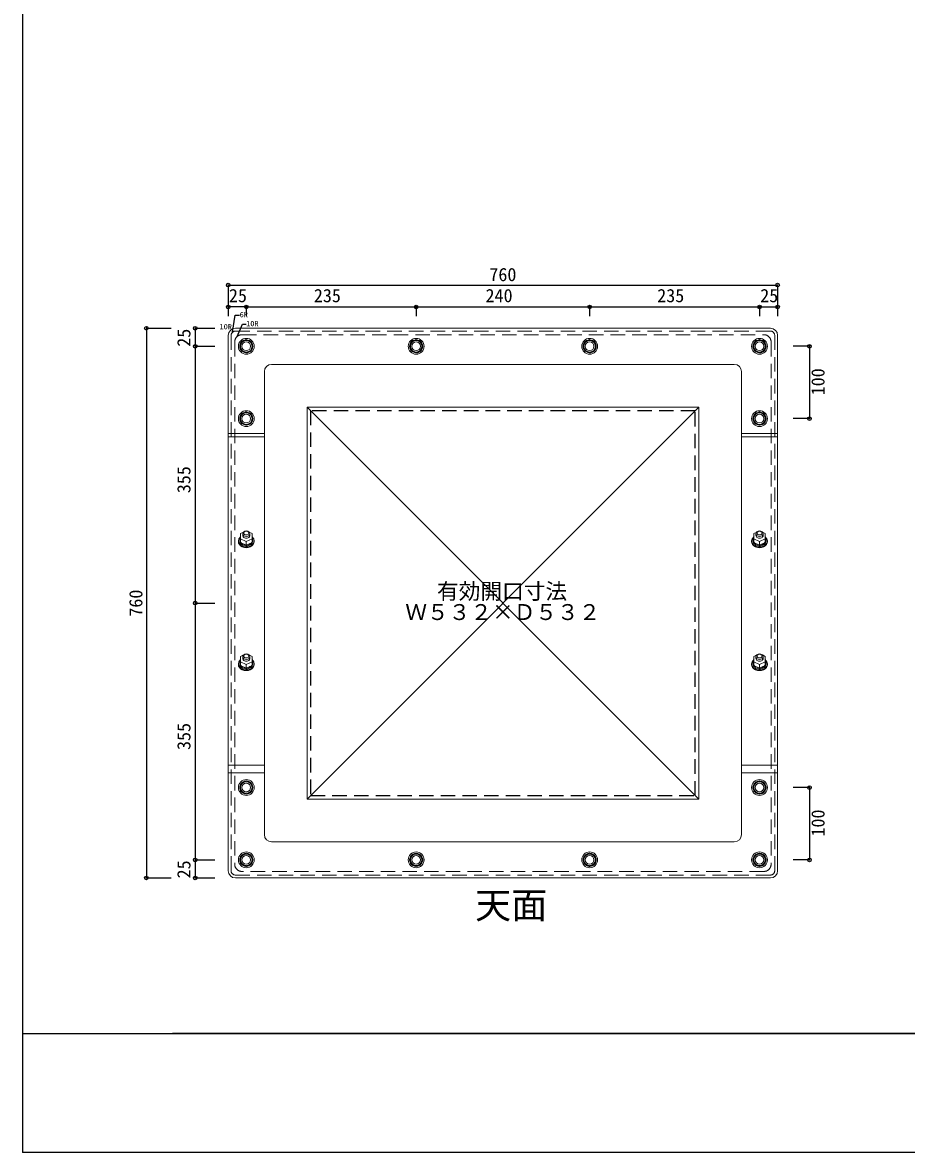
# Model space of a CAD drawing. Units: millimetres at full size, sheet at 1:10. Extents: x -4354 to 4109, y -1429 to 1331.
# Drawn here: x 109 to 1332, y -1429 to 133 of the extents above; entities that cross this region are included whole.
import ezdxf
from ezdxf.enums import TextEntityAlignment as Align

# ---------------------------------------------------------------- set-up
doc = ezdxf.new("R2010")
doc.units = ezdxf.units.MM
doc.header["$LTSCALE"] = 10
doc.header["$PDMODE"] = 32
doc.header["$PDSIZE"] = 5
doc.linetypes.add('DASHED2', pattern=[3, 2, -1])
doc.layers.add('0-0_FRP', color=7, linetype='Continuous', lineweight=18)
for name, color, linetype in [('0-3_開口寸法', 3, 'DASHED2'), ('0-7', 3, 'Continuous'), ('0-8_FRP寸法', 3, 'Continuous'), ('0-F_図面枠', 7, 'Continuous')]:
    doc.layers.add(name, color=color, linetype=linetype)
doc.styles.add('ＭＳ ゴシック', font='')
doc.styles.get('ＭＳ ゴシック').set_extended_font_data('MS Gothic')

msp = doc.modelspace()

# ---------------------------------------------------------------- linework, layer by layer
at = {"layer": '0-0_FRP', "color": 4}
for p, q in [((1143.87, -289.54), (403.87, -289.54)), ((393.87, -1039.54), (393.87, -299.54)), ((1153.87, -1039.54), (1153.87, -299.54)), ((422.4, -321.74), (422.85, -322.66)), ((423.06, -321.36), (423.52, -322.3)), ((423.25, -321.25), (423.79, -322.14)), ((657.4, -321.74), (657.85, -322.66)), ((658.06, -321.36), (658.52, -322.3)), ((658.25, -321.25), (658.79, -322.14)), ((897.4, -321.74), (897.85, -322.66)), ((898.06, -321.36), (898.52, -322.3)), ((898.25, -321.25), (898.79, -322.14)), ((1132.4, -321.74), (1132.85, -322.66)), ((1133.06, -321.36), (1133.52, -322.3)), ((1133.25, -321.25), (1133.79, -322.14)), ((1093.87, -339.54), (453.87, -339.54)), ((443.87, -989.54), (443.87, -349.54)), ((1103.87, -989.54), (1103.87, -349.54)), ((1044.87, -398.54), (502.87, -398.54)), ((502.87, -940.54), (502.87, -398.54)), ((1044.87, -398.54), (502.87, -940.54)), ((502.87, -398.54), (1044.87, -940.54)), ((1044.87, -940.54), (1044.87, -398.54)), ((423.06, -421.36), (423.52, -422.3)), ((423.25, -421.25), (423.79, -422.14)), ((1133.06, -421.36), (1133.52, -422.3)), ((1133.25, -421.25), (1133.79, -422.14)), ((393.87, -434.92), (443.87, -434.92)), ((422.4, -421.74), (422.85, -422.66)), ((1103.87, -434.92), (1153.87, -434.92)), ((1132.4, -421.74), (1132.85, -422.66)), ((393.87, -439.49), (443.87, -439.49)), ((1103.87, -439.49), (1153.87, -439.49)), ((409.82, -581.88), (409.82, -583.5)), ((422.61, -588.26), (422.16, -587.81)), ((422.61, -588.26), (422.47, -589.93)), ((423.38, -589.57), (422.55, -589)), ((423.55, -587.87), (423.06, -587.4)), ((423.55, -587.87), (423.38, -589.57)), ((427.92, -581.88), (427.92, -583.5)), ((1119.82, -581.88), (1119.82, -583.5)), ((1132.61, -588.26), (1132.16, -587.81)), ((1132.61, -588.26), (1132.47, -589.93)), ((1133.38, -589.57), (1132.55, -589)), ((1133.55, -587.87), (1133.06, -587.4)), ((1133.55, -587.87), (1133.38, -589.57)), ((1137.92, -581.88), (1137.92, -583.5)), ((774.19, -669.22), (772.71, -670.7)), ((409.82, -751.88), (409.82, -753.5)), ((422.61, -758.26), (422.16, -757.81)), ((422.61, -758.26), (422.47, -759.93)), ((423.38, -759.57), (422.55, -759)), ((423.55, -757.87), (423.06, -757.4)), ((423.55, -757.87), (423.38, -759.57)), ((427.92, -751.88), (427.92, -753.5)), ((1119.82, -751.88), (1119.82, -753.5)), ((1132.61, -758.26), (1132.16, -757.81)), ((1132.61, -758.26), (1132.47, -759.93)), ((1133.38, -759.57), (1132.55, -759)), ((1133.55, -757.87), (1133.06, -757.4)), ((1133.55, -757.87), (1133.38, -759.57)), ((1137.92, -751.88), (1137.92, -753.5)), ((393.87, -893.5), (443.87, -893.5)), ((393.87, -904.15), (443.87, -904.15)), ((1103.87, -893.5), (1153.87, -893.5)), ((1103.87, -904.15), (1153.87, -904.15)), ((422.4, -931.74), (422.85, -932.66)), ((423.06, -931.36), (423.52, -932.3)), ((423.25, -931.25), (423.79, -932.14)), ((1132.4, -931.74), (1132.85, -932.66)), ((1133.06, -931.36), (1133.52, -932.3)), ((1133.25, -931.25), (1133.79, -932.14)), ((1044.87, -940.54), (502.87, -940.54)), ((1093.87, -999.54), (453.87, -999.54)), ((422.4, -1031.74), (422.85, -1032.66)), ((423.06, -1031.36), (423.52, -1032.3)), ((423.25, -1031.25), (423.79, -1032.14)), ((657.4, -1031.74), (657.85, -1032.66)), ((658.06, -1031.36), (658.52, -1032.3)), ((658.25, -1031.25), (658.79, -1032.14)), ((897.4, -1031.74), (897.85, -1032.66)), ((898.06, -1031.36), (898.52, -1032.3)), ((898.25, -1031.25), (898.79, -1032.14)), ((1132.4, -1031.74), (1132.85, -1032.66)), ((1133.06, -1031.36), (1133.52, -1032.3)), ((1133.25, -1031.25), (1133.79, -1032.14)), ((1143.87, -1049.54), (403.87, -1049.54))]:
    msp.add_line(p, q, dxfattribs=at)
at = {"layer": '0-0_FRP', "linetype": 'DASHED2'}
for p, q in [((1143.87, -293.54), (403.87, -293.54)), ((397.87, -1039.54), (397.87, -299.54)), ((402.87, -308.54), (402.87, -1030.54)), ((412.87, -298.54), (1134.87, -298.54)), ((1144.87, -308.54), (1144.87, -1030.54)), ((1149.87, -1039.54), (1149.87, -299.54)), ((403.87, -1045.54), (1143.87, -1045.54)), ((1134.87, -1040.54), (412.87, -1040.54))]:
    msp.add_line(p, q, dxfattribs=at)
at = {"layer": '0-0_FRP'}
for p, q in [((413.87, -573.7), (413.87, -576.04)), ((426.87, -573.22), (422.75, -571.3)), ((423.87, -573.7), (423.87, -576.04)), ((426.87, -573.22), (426.87, -585.61)), ((1123.87, -573.7), (1123.87, -576.04)), ((1136.87, -573.22), (1132.75, -571.3)), ((1133.87, -573.7), (1133.87, -576.04)), ((1136.87, -573.22), (1136.87, -585.61)), ((418.87, -584.43), (418.87, -589.35)), ((418.87, -589.35), (426.87, -585.61)), ((1128.87, -584.43), (1128.87, -589.35)), ((1128.87, -589.35), (1136.87, -585.61)), ((413.87, -743.7), (413.87, -746.04)), ((426.87, -743.22), (422.75, -741.3)), ((423.87, -743.7), (423.87, -746.04)), ((426.87, -743.22), (426.87, -755.61)), ((1123.87, -743.7), (1123.87, -746.04)), ((1136.87, -743.22), (1132.75, -741.3)), ((1133.87, -743.7), (1133.87, -746.04)), ((1136.87, -743.22), (1136.87, -755.61)), ((418.87, -754.43), (418.87, -759.35)), ((418.87, -759.35), (426.87, -755.61)), ((1128.87, -754.43), (1128.87, -759.35)), ((1128.87, -759.35), (1136.87, -755.61))]:
    msp.add_line(p, q, dxfattribs=at)
at = {"layer": '0-0_FRP', "color": 3}
for p, q in [((407.87, -583.5), (407.87, -584.54)), ((429.87, -583.5), (429.87, -584.54)), ((1117.87, -583.5), (1117.87, -584.54)), ((1139.87, -583.5), (1139.87, -584.54)), ((407.87, -753.5), (407.87, -754.54)), ((429.87, -753.5), (429.87, -754.54)), ((1117.87, -753.5), (1117.87, -754.54)), ((1139.87, -753.5), (1139.87, -754.54))]:
    msp.add_line(p, q, dxfattribs=at)
at = {"layer": '0-0_FRP'}
for points in [[(410.87, -309.92), (410.87, -319.16), (418.87, -323.77), (426.87, -319.16), (426.87, -309.92), (418.87, -305.3)], [(645.87, -309.92), (645.87, -319.16), (653.87, -323.77), (661.87, -319.16), (661.87, -309.92), (653.87, -305.3)], [(885.87, -309.92), (885.87, -319.16), (893.87, -323.77), (901.87, -319.16), (901.87, -309.92), (893.87, -305.3)], [(1120.87, -309.92), (1120.87, -319.16), (1128.87, -323.77), (1136.87, -319.16), (1136.87, -309.92), (1128.87, -305.3)], [(410.87, -409.92), (410.87, -419.16), (418.87, -423.77), (426.87, -419.16), (426.87, -409.92), (418.87, -405.3)], [(1120.87, -409.92), (1120.87, -419.16), (1128.87, -423.77), (1136.87, -419.16), (1136.87, -409.92), (1128.87, -405.3)], [(410.87, -919.92), (410.87, -929.16), (418.87, -933.77), (426.87, -929.16), (426.87, -919.92), (418.87, -915.3)], [(1120.87, -919.92), (1120.87, -929.16), (1128.87, -933.77), (1136.87, -929.16), (1136.87, -919.92), (1128.87, -915.3)], [(410.87, -1019.92), (410.87, -1029.16), (418.87, -1033.77), (426.87, -1029.16), (426.87, -1019.92), (418.87, -1015.3)], [(645.87, -1019.92), (645.87, -1029.16), (653.87, -1033.77), (661.87, -1029.16), (661.87, -1019.92), (653.87, -1015.3)], [(885.87, -1019.92), (885.87, -1029.16), (893.87, -1033.77), (901.87, -1029.16), (901.87, -1019.92), (893.87, -1015.3)], [(1120.87, -1019.92), (1120.87, -1029.16), (1128.87, -1033.77), (1136.87, -1029.16), (1136.87, -1019.92), (1128.87, -1015.3)]]:
    msp.add_lwpolyline(points, close=True, dxfattribs=at)
for points in [[(415, -571.3), (410.87, -573.22), (410.87, -585.61), (418.87, -589.35)], [(419.93, -569.98), (418.87, -569.49), (417.81, -569.98)], [(1125, -571.3), (1120.87, -573.22), (1120.87, -585.61), (1128.87, -589.35)], [(1129.93, -569.98), (1128.87, -569.49), (1127.81, -569.98)], [(410.87, -580.7), (418.87, -584.43), (426.87, -580.7)], [(1120.87, -580.7), (1128.87, -584.43), (1136.87, -580.7)], [(415, -741.3), (410.87, -743.22), (410.87, -755.61), (418.87, -759.35)], [(419.93, -739.98), (418.87, -739.49), (417.81, -739.98)], [(1125, -741.3), (1120.87, -743.22), (1120.87, -755.61), (1128.87, -759.35)], [(1129.93, -739.98), (1128.87, -739.49), (1127.81, -739.98)], [(410.87, -750.7), (418.87, -754.43), (426.87, -750.7)], [(1120.87, -750.7), (1128.87, -754.43), (1136.87, -750.7)]]:
    msp.add_lwpolyline(points, dxfattribs=at)
at = {"layer": '0-0_FRP', "color": 3}
for centre in [(418.87, -314.54), (653.87, -314.54), (893.87, -314.54), (1128.87, -314.54), (418.87, -414.54), (1128.87, -414.54), (418.87, -924.54), (1128.87, -924.54), (418.87, -1024.54), (653.87, -1024.54), (893.87, -1024.54), (1128.87, -1024.54)]:
    msp.add_circle(centre, 11, dxfattribs=at)
at = {"layer": '0-0_FRP'}
for centre, radius in [((418.87, -314.54), 8), ((418.87, -314.54), 6), ((653.87, -314.54), 8), ((653.87, -314.54), 6), ((893.87, -314.54), 8), ((893.87, -314.54), 6), ((1128.87, -314.54), 8), ((1128.87, -314.54), 6), ((418.87, -414.54), 8), ((418.87, -414.54), 6), ((1128.87, -414.54), 8), ((1128.87, -414.54), 6), ((418.87, -924.54), 8), ((418.87, -924.54), 6), ((1128.87, -924.54), 8), ((1128.87, -924.54), 6), ((418.87, -1024.54), 8), ((418.87, -1024.54), 6), ((653.87, -1024.54), 8), ((653.87, -1024.54), 6), ((893.87, -1024.54), 8), ((893.87, -1024.54), 6), ((1128.87, -1024.54), 8), ((1128.87, -1024.54), 6)]:
    msp.add_circle(centre, radius, dxfattribs=at)
at = {"layer": '0-0_FRP', "color": 4}
for centre, radius, start, end in [((403.87, -299.54), 10, 90, 180), ((1143.87, -299.54), 10, 0, 90), ((418.87, -314.54), 9.05, 152.126, 207.874), ((418.87, -314.54), 9.05, 92.126, 147.874), ((418.87, -314.54), 9.05, 32.126, 87.874), ((418.87, -314.54), 9.05, 332.126, 27.874), ((653.87, -314.54), 9.05, 152.126, 207.874), ((653.87, -314.54), 9.05, 92.126, 147.874), ((653.87, -314.54), 9.05, 32.126, 87.874), ((653.87, -314.54), 9.05, 332.126, 27.874), ((893.87, -314.54), 9.05, 152.126, 207.874), ((893.87, -314.54), 9.05, 92.126, 147.874), ((893.87, -314.54), 9.05, 32.126, 87.874), ((893.87, -314.54), 9.05, 332.126, 27.874), ((1128.87, -314.54), 9.05, 152.126, 207.874), ((1128.87, -314.54), 9.05, 92.126, 147.874), ((1128.87, -314.54), 9.05, 32.126, 87.874), ((1128.87, -314.54), 9.05, 332.126, 27.874), ((418.87, -314.54), 9.05, 212.126, 267.874), ((418.87, -314.54), 9.05, 272.126, 296.08378), ((418.87, -314.54), 9.05, 300.86525, 327.874), ((653.87, -314.54), 9.05, 212.126, 267.874), ((653.87, -314.54), 9.05, 272.126, 296.08378), ((653.87, -314.54), 9.05, 300.86525, 327.874), ((893.87, -314.54), 9.05, 212.126, 267.874), ((893.87, -314.54), 9.05, 272.126, 296.08378), ((893.87, -314.54), 9.05, 300.86525, 327.874), ((1128.87, -314.54), 9.05, 212.126, 267.874), ((1128.87, -314.54), 9.05, 272.126, 296.08378), ((1128.87, -314.54), 9.05, 300.86525, 327.874), ((453.87, -349.54), 10, 90, 180), ((1093.87, -349.54), 10, 0, 90), ((418.87, -414.54), 9.05, 92.126, 147.874), ((418.87, -414.54), 9.05, 32.126, 87.874), ((1128.87, -414.54), 9.05, 92.126, 147.874), ((1128.87, -414.54), 9.05, 32.126, 87.874), ((418.87, -414.54), 9.05, 152.126, 207.874), ((418.87, -414.54), 9.05, 212.126, 267.874), ((418.87, -414.54), 9.05, 300.86525, 327.874), ((418.87, -414.54), 9.05, 332.126, 27.874), ((1128.87, -414.54), 9.05, 152.126, 207.874), ((1128.87, -414.54), 9.05, 212.126, 267.874), ((1128.87, -414.54), 9.05, 300.86525, 327.874), ((1128.87, -414.54), 9.05, 332.126, 27.874), ((418.87, -414.54), 9.05, 272.126, 296.08378), ((1128.87, -414.54), 9.05, 272.126, 296.08378), ((418.87, -924.54), 9.05, 152.126, 207.874), ((418.87, -924.54), 9.05, 92.126, 147.874), ((418.87, -924.54), 9.05, 32.126, 87.874), ((418.87, -924.54), 9.05, 332.126, 27.874), ((1128.87, -924.54), 9.05, 152.126, 207.874), ((1128.87, -924.54), 9.05, 92.126, 147.874), ((1128.87, -924.54), 9.05, 32.126, 87.874), ((1128.87, -924.54), 9.05, 332.126, 27.874), ((418.87, -924.54), 9.05, 212.126, 267.874), ((418.87, -924.54), 9.05, 272.126, 296.08378), ((418.87, -924.54), 9.05, 300.86525, 327.874), ((1128.87, -924.54), 9.05, 212.126, 267.874), ((1128.87, -924.54), 9.05, 272.126, 296.08378), ((1128.87, -924.54), 9.05, 300.86525, 327.874), ((453.87, -989.54), 10, 180, 270), ((1093.87, -989.54), 10, 270, 0), ((418.87, -1024.54), 9.05, 152.126, 207.874), ((418.87, -1024.54), 9.05, 92.126, 147.874), ((418.87, -1024.54), 9.05, 212.126, 267.874), ((418.87, -1024.54), 9.05, 32.126, 87.874), ((418.87, -1024.54), 9.05, 300.86525, 327.874), ((418.87, -1024.54), 9.05, 332.126, 27.874), ((653.87, -1024.54), 9.05, 152.126, 207.874), ((653.87, -1024.54), 9.05, 92.126, 147.874), ((653.87, -1024.54), 9.05, 212.126, 267.874), ((653.87, -1024.54), 9.05, 32.126, 87.874), ((653.87, -1024.54), 9.05, 300.86525, 327.874), ((653.87, -1024.54), 9.05, 332.126, 27.874), ((893.87, -1024.54), 9.05, 152.126, 207.874), ((893.87, -1024.54), 9.05, 92.126, 147.874), ((893.87, -1024.54), 9.05, 212.126, 267.874), ((893.87, -1024.54), 9.05, 32.126, 87.874), ((893.87, -1024.54), 9.05, 300.86525, 327.874), ((893.87, -1024.54), 9.05, 332.126, 27.874), ((1128.87, -1024.54), 9.05, 152.126, 207.874), ((1128.87, -1024.54), 9.05, 92.126, 147.874), ((1128.87, -1024.54), 9.05, 212.126, 267.874), ((1128.87, -1024.54), 9.05, 32.126, 87.874), ((1128.87, -1024.54), 9.05, 300.86525, 327.874), ((1128.87, -1024.54), 9.05, 332.126, 27.874), ((403.87, -1039.54), 10, 180, 270), ((418.87, -1024.54), 9.05, 272.126, 296.08378), ((653.87, -1024.54), 9.05, 272.126, 296.08378), ((893.87, -1024.54), 9.05, 272.126, 296.08378), ((1128.87, -1024.54), 9.05, 272.126, 296.08378), ((1143.87, -1039.54), 10, 270, 0)]:
    msp.add_arc(centre, radius, start, end, dxfattribs=at)
at = {"layer": '0-0_FRP', "linetype": 'DASHED2'}
for centre, radius, start, end in [((403.87, -299.54), 6, 90, 180), ((1143.87, -299.54), 6, 0, 90), ((412.87, -308.54), 10, 90, 180), ((1134.87, -308.54), 10, 0, 90), ((412.87, -1030.54), 10, 180, 270), ((1134.87, -1030.54), 10, 270, 0), ((403.87, -1039.54), 6, 180, 270), ((1143.87, -1039.54), 6, 270, 0)]:
    msp.add_arc(centre, radius, start, end, dxfattribs=at)
at = {"layer": '0-0_FRP', "color": 3}
for centre, start_param, end_param in [((418.87, -583.5), 5.5267289, 10.1812343), ((1128.87, -583.5), 5.5267289, 10.1812343), ((418.87, -584.54), 6.2831853, 9.424778), ((1128.87, -584.54), 6.2831853, 9.424778), ((418.87, -753.5), 5.5267289, 10.1812343), ((1128.87, -753.5), 5.5267289, 10.1812343), ((418.87, -754.54), 6.2831853, 9.424778), ((1128.87, -754.54), 6.2831853, 9.424778)]:
    msp.add_ellipse(centre, major_axis=(-11, 0), ratio=0.761243, start_param=start_param, end_param=end_param, dxfattribs=at)
at = {"layer": '0-0_FRP'}
for centre, major_axis in [((418.87, -573.7), (-5, 0)), ((418.87, -572.73), (-3.5, 0)), ((1128.87, -573.7), (-5, 0)), ((1128.87, -572.73), (-3.5, 0)), ((418.87, -743.7), (-5, 0)), ((418.87, -742.73), (-3.5, 0)), ((1128.87, -743.7), (-5, 0)), ((1128.87, -742.73), (-3.5, 0))]:
    msp.add_ellipse(centre, major_axis=major_axis, ratio=0.761243, dxfattribs=at)
for centre in [(418.87, -576.04), (1128.87, -576.04), (418.87, -746.04), (1128.87, -746.04)]:
    msp.add_ellipse(centre, major_axis=(-5, 0), ratio=0.761243, start_param=6.2828527, end_param=9.4251105, dxfattribs=at)
at = {"layer": '0-0_FRP', "color": 4}
for centre, start_param, end_param in [((418.87, -581.88), 5.7966923, 6.7696783), ((418.87, -583.5), 6.2831853, 8.2623156), ((418.87, -581.88), 0.6086833, 1.4470315), ((418.87, -581.88), 1.6945612, 1.9968055), ((418.87, -583.5), 2.0916461, 3.1415927), ((418.87, -581.88), 2.1143184, 2.5329093), ((418.87, -581.88), 2.6550996, 3.6280857), ((1128.87, -581.88), 5.7966923, 6.7696783), ((1128.87, -583.5), 6.2831853, 8.2623156), ((1128.87, -581.88), 0.6086833, 1.4470315), ((1128.87, -581.88), 1.6945612, 1.9968055), ((1128.87, -583.5), 2.0916461, 3.1415927), ((1128.87, -581.88), 2.1143184, 2.5329093), ((1128.87, -581.88), 2.6550996, 3.6280857), ((418.87, -751.88), 5.7966923, 6.7696783), ((418.87, -751.88), 2.6550996, 3.6280857), ((1128.87, -751.88), 5.7966923, 6.7696783), ((1128.87, -751.88), 2.6550996, 3.6280857), ((418.87, -753.5), 6.2831853, 8.2623156), ((418.87, -751.88), 0.6086833, 1.4470315), ((418.87, -751.88), 1.6945612, 1.9968055), ((418.87, -753.5), 2.0916461, 3.1415927), ((418.87, -751.88), 2.1143184, 2.5329093), ((1128.87, -753.5), 6.2831853, 8.2623156), ((1128.87, -751.88), 0.6086833, 1.4470315), ((1128.87, -751.88), 1.6945612, 1.9968055), ((1128.87, -753.5), 2.0916461, 3.1415927), ((1128.87, -751.88), 2.1143184, 2.5329093)]:
    msp.add_ellipse(centre, major_axis=(-9.05, 0), ratio=0.773861, start_param=start_param, end_param=end_param, dxfattribs=at)
at = {"layer": '0-3_開口寸法'}
msp.add_lwpolyline([(507.87, -935.54), (1039.87, -935.54), (1039.87, -403.54), (507.87, -403.54)], close=True, dxfattribs=at)
at = {"layer": '0-8_FRP寸法'}
for p, q in [((393.87, -229.91), (393.87, -271.87)), ((1153.87, -229.91), (1153.87, -271.87)), ((393.87, -260.13), (393.87, -272.96)), ((418.87, -260.13), (418.87, -272.96)), ((653.87, -260.13), (653.87, -272.96)), ((893.87, -260.13), (893.87, -272.96)), ((1128.87, -260.13), (1128.87, -272.96)), ((1153.87, -260.13), (1153.87, -272.96)), ((348.24, -289.54), (375.15, -289.54)), ((348.24, -314.54), (375.15, -314.54)), ((1197.85, -314.54), (1175.47, -314.54)), ((1197.85, -414.54), (1175.47, -414.54)), ((348.24, -669.54), (375.15, -669.54)), ((1197.85, -924.54), (1175.47, -924.54)), ((348.24, -1024.54), (375.15, -1024.54)), ((1197.85, -1024.54), (1175.47, -1024.54)), ((280.65, -1049.54), (314.8, -1049.54)), ((348.24, -1049.54), (375.15, -1049.54))]:
    msp.add_line(p, q, dxfattribs=at)
at = {"layer": '0-8_FRP寸法', "color": 4}
for p, q in [((393.87, -229.91), (1153.87, -229.91)), ((418.87, -260.13), (393.87, -260.13)), ((418.87, -260.13), (653.87, -260.13)), ((653.87, -260.13), (893.87, -260.13)), ((893.87, -260.13), (1128.87, -260.13)), ((1128.87, -260.13), (1153.87, -260.13)), ((280.65, -289.54), (280.65, -1049.54)), ((348.24, -289.54), (348.24, -314.54)), ((406.27, -300.9), (413.5, -283.94)), ((413.5, -283.94), (418.67, -283.94)), ((348.24, -314.54), (348.24, -669.54)), ((1197.85, -314.54), (1197.85, -414.54)), ((348.24, -669.54), (348.24, -1024.54)), ((1197.85, -924.54), (1197.85, -1024.54)), ((348.24, -1024.54), (348.24, -1049.54))]:
    msp.add_line(p, q, dxfattribs=at)
msp.add_lwpolyline([(399.63, -295.08), (403.62, -271.54), (409.67, -271.54)], dxfattribs=at)
at = {"layer": '0-8_FRP寸法'}
msp.add_lwpolyline([(280.65, -289.54), (282.8, -289.54), (314.8, -289.54)], dxfattribs=at)
at = {"layer": '0-8_FRP寸法', "color": 6}
for p in [(393.87, -229.91), (1153.87, -229.91), (393.87, -260.13), (418.87, -260.13), (653.87, -260.13), (893.87, -260.13), (1128.87, -260.13), (1153.87, -260.13), (280.65, -289.54), (348.24, -289.54), (348.24, -314.54), (1197.85, -314.54), (1197.85, -414.54), (348.24, -669.54), (1197.85, -924.54), (348.24, -1024.54), (1197.85, -1024.54), (280.65, -1049.54), (348.24, -1049.54)]:
    msp.add_point(p, dxfattribs=at)
at = {"layer": '0-F_図面枠'}
for p, q in [((109.38, -1264.65), (4109.38, -1264.65)), ((4109.38, -1264.65), (316.96, -1264.65)), ((4109.38, -1428.98), (109.38, -1428.98))]:
    msp.add_line(p, q, dxfattribs=at)
msp.add_lwpolyline([(4109.38, 1331.02), (109.38, 1331.02), (109.38, -1428.98)], dxfattribs=at)

# ---------------------------------------------------------------- texts
at = {"layer": '0-3_開口寸法', "style": 'ＭＳ ゴシック'}
for s, p in [('有効開口寸法', (682.71, -670.7)), ('Ｗ５３２×Ｄ５３２', (638.87, -699.54))]:
    msp.add_text(s, height=21.99, dxfattribs=at).set_placement(p, align=Align.BOTTOM_LEFT)
at = {"layer": '0-7', "style": 'ＭＳ ゴシック'}
msp.add_text('760', height=18.33, dxfattribs=at).set_placement((755.12, -229.91), align=Align.BOTTOM_LEFT)
msp.add_text('760', height=18.33, rotation=90, dxfattribs=at).set_placement((280.65, -688.29), align=Align.BOTTOM_LEFT)
at = {"layer": '0-8_FRP寸法', "style": 'ＭＳ ゴシック'}
for s, p in [('25', (394.84, -259.04)), ('235', (512.34, -259.04)), ('240', (749.84, -259.04)), ('235', (987.34, -259.04)), ('25', (1129.84, -259.04))]:
    msp.add_text(s, height=18.33, dxfattribs=at).set_placement(p, align=Align.BOTTOM_LEFT)
at = {"layer": '0-8_FRP寸法', "color": 6, "style": 'ＭＳ ゴシック'}
for s, height, p in [('6R', 7.331, (409.67, -276.54)), ('10R', 7.331, (418.67, -288.94)), ('10R', 7.331, (381.82, -293.23)), ('天面', 36.66, (735.27, -1116.57))]:
    msp.add_text(s, height=height, dxfattribs=at).set_placement(p, align=Align.BOTTOM_LEFT)
at = {"layer": '0-8_FRP寸法', "style": 'ＭＳ ゴシック'}
for s, p in [('25', (347.1, -315.14)), ('100', (1224.33, -382.31)), ('355', (347.1, -517.64)), ('355', (347.1, -872.64)), ('100', (1224.33, -992.31)), ('25', (347.1, -1050.14))]:
    msp.add_text(s, height=18.33, rotation=90, dxfattribs=at).set_placement(p, align=Align.BOTTOM_LEFT)

doc.saveas('drawing.dxf')
